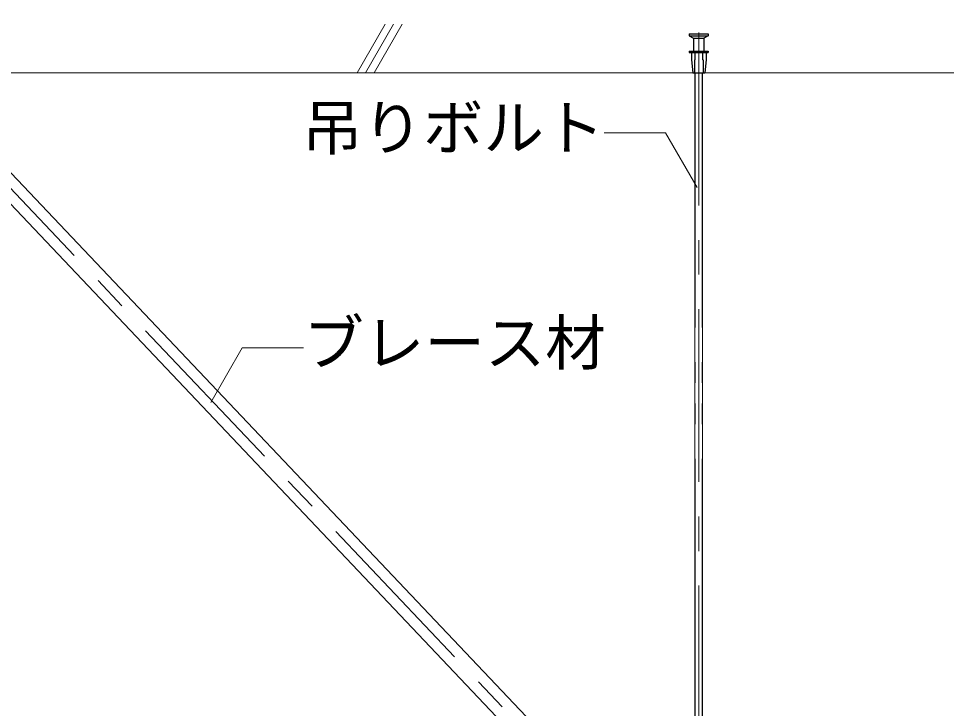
# Model space of a CAD drawing. Units: millimetres, scale not verified. Extents: x -7800 to 7800, y -5387 to 5300.
# Drawn here: x -6806 to -5732, y -1200 to -402 of the extents above; entities that cross this region are included whole.
import ezdxf
from ezdxf.enums import TextEntityAlignment as Align

# ---------------------------------------------------------------- set-up
doc = ezdxf.new("R2010")
doc.units = ezdxf.units.MM
doc.header["$LTSCALE"] = 40
for name, pattern in [('CHAIN1', [8, 5, -1, 1, -1]), ('DASHED1', [1.8, 1.2, -0.6]), ('DOUBLE_CHAIN2', [12.8, 9, -1, 0.6, -0.6, 0.6, -1])]:
    doc.linetypes.add(name, pattern=pattern)
for name, color, linetype, lineweight in [('7-0_中心線', 4, 'CHAIN1', 9), ('7-1_吊り材', 7, 'Continuous', 18), ('7-4_ブレース・補強材', 4, 'Continuous', 9), ('7-6_文字', 7, 'Continuous', 18), ('7-9_躯体他', 4, 'Continuous', 9), ('7-C_ビス・アンカーボルト・強調図形', 2, 'Continuous', 25)]:
    doc.layers.add(name, color=color, linetype=linetype, lineweight=lineweight)
doc.styles.add('ＭＳ ゴシック', font='')
doc.styles.get('ＭＳ ゴシック').set_extended_font_data('MS Gothic')

msp = doc.modelspace()

# ---------------------------------------------------------------- linework, layer by layer
at = {"layer": '7-0_中心線'}
for p, q in [((-6018.73, -1898.25), (-6018.73, -401.95)), ((-6879.57, -531.13), (-5592.69, -1887.58))]:
    msp.add_line(p, q, dxfattribs=at)
at = {"layer": '7-1_吊り材'}
for p, q in [((-6023.23, -1783.44), (-6023.23, -464.74)), ((-6014.23, -1783.44), (-6014.23, -464.74))]:
    msp.add_line(p, q, dxfattribs=at)
at = {"layer": '7-1_吊り材', "linetype": 'DOUBLE_CHAIN2'}
for p, q in [((-6022.78, -1783.44), (-6022.78, -464.74)), ((-6014.68, -1783.44), (-6014.68, -464.74))]:
    msp.add_line(p, q, dxfattribs=at)
at = {"layer": '7-4_ブレース・補強材'}
for p, q in [((-6884.16, -544.45), (-6023.23, -1451.93)), ((-6829.2, -566.06), (-6023.23, -1415.61))]:
    msp.add_line(p, q, dxfattribs=at)
at = {"layer": '7-6_文字'}
for points in [[(-6128.09, -534.18), (-6057.17, -534.18), (-6020.68, -597.39)], [(-6476.48, -783.11), (-6547.4, -783.11), (-6583.9, -846.32)]]:
    msp.add_lwpolyline(points, dxfattribs=at)
at = {"layer": '7-9_躯体他'}
for p, q in [((-6414.49, -464.74), (-6382.05, -408.54)), ((-6404.49, -464.74), (-6372.05, -408.54)), ((-6394.49, -464.74), (-6362.05, -408.54)), ((-7223.98, -464.74), (-4912.47, -464.74))]:
    msp.add_line(p, q, dxfattribs=at)
at = {"layer": '7-C_ビス・アンカーボルト・強調図形'}
for p, q in [((-6029.73, -419.74), (-6007.73, -419.74)), ((-6029.73, -421.74), (-6007.73, -421.74)), ((-6024.73, -424.74), (-6024.73, -439.74)), ((-6024.73, -424.74), (-6012.73, -424.74)), ((-6012.73, -424.74), (-6012.73, -439.74)), ((-6029.73, -439.74), (-6029.73, -441.24)), ((-6029.73, -439.74), (-6007.73, -439.74)), ((-6007.73, -439.74), (-6007.73, -441.24)), ((-6029.73, -441.24), (-6007.73, -441.24)), ((-6027.23, -441.24), (-6027.23, -449.74)), ((-6027.23, -449.74), (-6025.73, -464.74)), ((-6010.23, -449.74), (-6011.73, -464.74)), ((-6010.23, -441.24), (-6010.23, -449.74)), ((-6025.73, -464.74), (-6011.73, -464.74))]:
    msp.add_line(p, q, dxfattribs=at)
at = {"layer": '7-C_ビス・アンカーボルト・強調図形', "linetype": 'DASHED1'}
for p, q in [((-6023.23, -439.74), (-6023.23, -449.74)), ((-6014.23, -439.74), (-6014.23, -449.74)), ((-6023.73, -449.74), (-6023.73, -464.74)), ((-6023.73, -449.74), (-6023.23, -449.74)), ((-6013.73, -449.74), (-6014.23, -449.74)), ((-6013.73, -449.74), (-6013.73, -464.74))]:
    msp.add_line(p, q, dxfattribs=at)
at = {"layer": '7-C_ビス・アンカーボルト・強調図形'}
for points in [[(-6029.73, -419.74), (-6029.73, -421.74), (-6024.73, -424.74)], [(-6007.73, -419.74), (-6007.73, -421.74), (-6012.73, -424.74)]]:
    msp.add_lwpolyline(points, dxfattribs=at)

# ---------------------------------------------------------------- texts
at = {"layer": '7-6_文字', "style": 'ＭＳ ゴシック'}
for s, p in [('吊りボルト', (-6478.09, -569.18)), ('ブレース材', (-6476.48, -818.11))]:
    msp.add_text(s, height=51.32, dxfattribs=at).set_placement(p, align=Align.BOTTOM_LEFT)

doc.saveas('drawing.dxf')
